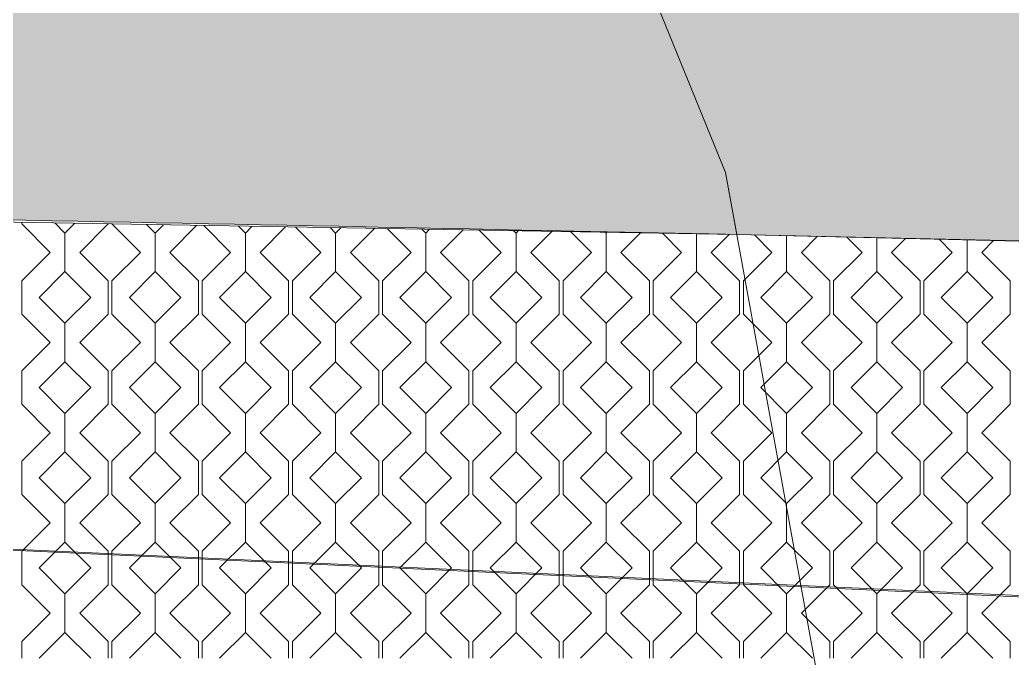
# Model space of a CAD drawing. Header units: millimetres. Extents: x -20794 to 71174, y -103753 to 30644.
# Drawn here: x 5500 to 9167, y 17667 to 20026 of the extents above; entities that cross this region are included whole.
import ezdxf

# ---------------------------------------------------------------- set-up
doc = ezdxf.new("R2010")
doc.units = ezdxf.units.MM
doc.header["$MEASUREMENT"] = 0
for name, color, linetype, lineweight in [('2D - Общий_Ном._пера__1', 7, 'Continuous', 13), ('Местность - Рельеф_Ном._пера__1', 7, 'Continuous', 13), ('Местность - Рельеф_Ном._пера__101', 252, 'Continuous', 5)]:
    doc.layers.add(name, color=color, linetype=linetype, lineweight=lineweight)
doc.layers.add('Местность - Рельеф', color=7, linetype='Continuous')
doc.layers.add('Местность - Рельеф_Ном._пера__102', color=7, linetype='Continuous', lineweight=5, true_color=0xcccccc)

# ---------------------------------------------------------------- blocks, each defined once
blk = doc.blocks.new('*X1')
at = {"layer": 'Местность - Рельеф_Ном._пера__102', "color": 254, "linetype": 'Continuous', "lineweight": 5, "true_color": 0xcccccc}
for p, q in [((5507.092, 19277.529683), (5507.092, 19271.57)), ((5612.014, 19166.648), (5507.092, 19271.57)), ((5666.661, 19237.885), (5629.098148, 19275.447852)), ((5702.963688, 19274.187459), (5666.661, 19237.885)), ((5826.23, 19271.57), (5721.3079, 19166.648)), ((5826.23, 19272.084125), (5826.23, 19271.57)), ((5840.425, 19271.841911), (5840.425, 19271.57)), ((5945.347, 19166.648), (5840.425, 19271.57)), ((5999.994, 19237.885), (5968.217658, 19269.661342)), ((6030.704305, 19268.595112), (5999.994, 19237.885)), ((6154.476147, 19266.483152), (6054.6409, 19166.648)), ((6278.68, 19166.648), (6179.267878, 19266.060122)), ((6333.327, 19237.885), (6307.337167, 19263.874833)), ((6358.444922, 19263.002764), (6333.327, 19237.885)), ((6482.216793, 19260.890803), (6387.9739, 19166.648)), ((6612.013, 19166.648), (6518.387387, 19260.273613)), ((6666.66, 19237.885), (6646.456677, 19258.088323)), ((6686.185539, 19257.410417), (6666.66, 19237.885)), ((6809.95744, 19255.298455), (6721.3069, 19166.648)), ((6945.346, 19166.648), (6857.506897, 19254.487103)), ((6999.993, 19237.885), (6985.576186, 19252.301814)), ((7013.926157, 19251.818069), (6999.993, 19237.885)), ((5666.661, 19095.4106), (5666.661, 19237.885)), ((5666.661165, 19237.885), (5666.661165, 19095.4106)), ((5999.994, 19095.4106), (5999.994, 19237.885)), ((5999.994165, 19237.885), (5999.994165, 19095.4106)), ((6333.327, 19095.4106), (6333.327, 19237.885)), ((6333.327165, 19237.885), (6333.327165, 19095.4106)), ((6666.66, 19095.4106), (6666.66, 19237.885)), ((6666.660165, 19237.885), (6666.660165, 19095.4106)), ((6999.993, 19095.4106), (6999.993, 19237.885)), ((6999.993165, 19237.885), (6999.993165, 19095.4106)), ((7137.698086, 19249.706107), (7054.6399, 19166.648)), ((7278.679, 19166.648), (7196.626406, 19248.700594)), ((7333.326, 19237.885), (7324.695695, 19246.515305)), ((7341.666774, 19246.225721), (7333.326, 19237.885)), ((7333.326, 19095.4106), (7333.326, 19237.885)), ((7333.326165, 19237.885), (7333.326165, 19095.4106)), ((7465.438733, 19244.113759), (7387.9729, 19166.648)), ((7612.012, 19166.648), (7535.745916, 19242.914084)), ((7666.659, 19237.885), (7663.815205, 19240.728795)), ((7669.407391, 19240.633374), (7666.659, 19237.885)), ((7666.659, 19095.4106), (7666.659, 19237.885)), ((7666.659165, 19237.885), (7666.659165, 19095.4106)), ((7793.17938, 19238.521411), (7721.3059, 19166.648)), ((7945.345, 19166.648), (7874.865425, 19237.127575)), ((7999.992, 19095.4106), (7999.992, 19234.992498)), ((7999.992165, 19234.992496), (7999.992165, 19095.4106)), ((8120.920026, 19232.929063), (8054.6389, 19166.648)), ((8278.678, 19166.648), (8214.418892, 19230.907108)), ((8333.325, 19095.4106), (8333.325, 19228.094017)), ((8333.325165, 19228.094014), (8333.325165, 19095.4106)), ((8446.734912, 19225.410956), (8387.9719, 19166.648)), ((8612.011, 19166.648), (8555.829, 19222.83)), ((8666.658, 19095.4106), (8666.658, 19220.207998)), ((8666.658165, 19220.207994), (8666.658165, 19095.4106)), ((8772.364142, 19217.707194), (8721.3049, 19166.648)), ((8945.344, 19166.648), (8897.239109, 19214.752891)), ((8999.991, 19095.4106), (8999.991, 19212.321979)), ((8999.991165, 19212.321975), (8999.991165, 19095.4106)), ((9097.993372, 19210.003431), (9054.6379, 19166.648)), ((5507.092, 19061.7255), (5612.014, 19166.648)), ((5721.3079, 19166.648), (5826.23, 19061.7255)), ((5840.425, 19061.7255), (5945.347, 19166.648)), ((6054.6409, 19166.648), (6159.563, 19061.7255)), ((6173.758, 19061.7255), (6278.68, 19166.648)), ((6387.9739, 19166.648), (6492.896, 19061.7255)), ((6507.091, 19061.7255), (6612.013, 19166.648)), ((6721.3069, 19166.648), (6826.229, 19061.7255)), ((6840.424, 19061.7255), (6945.346, 19166.648)), ((7054.6399, 19166.648), (7159.562, 19061.7255)), ((7173.757, 19061.7255), (7278.679, 19166.648)), ((7387.9729, 19166.648), (7492.895, 19061.7255)), ((7507.09, 19061.7255), (7612.012, 19166.648)), ((7721.3059, 19166.648), (7826.228, 19061.7255)), ((7840.423, 19061.7255), (7945.345, 19166.648)), ((8054.6389, 19166.648), (8159.561, 19061.7255)), ((8173.756, 19061.7255), (8278.678, 19166.648)), ((8387.9719, 19166.648), (8492.894, 19061.7255)), ((8507.089, 19061.7255), (8612.011, 19166.648)), ((8721.3049, 19166.648), (8826.227, 19061.7255)), ((8840.422, 19061.7255), (8945.344, 19166.648)), ((9054.6379, 19166.648), (9159.56, 19061.7255)), ((5571.232, 18999.981165), (5666.661, 19095.4108)), ((5666.661165, 19095.4106), (5762.0908, 18999.981)), ((5904.565, 18999.981165), (5999.994, 19095.4108)), ((5999.994165, 19095.4106), (6095.4238, 18999.981)), ((6237.898, 18999.981165), (6333.327, 19095.4108)), ((6333.327165, 19095.4106), (6428.7568, 18999.981)), ((6571.231, 18999.981165), (6666.66, 19095.4108)), ((6666.660165, 19095.4106), (6762.0898, 18999.981)), ((6904.564, 18999.981165), (6999.993, 19095.4108)), ((6999.993165, 19095.4106), (7095.4228, 18999.981)), ((7237.897, 18999.981165), (7333.326, 19095.4108)), ((7333.326165, 19095.4106), (7428.7558, 18999.981)), ((7571.23, 18999.981165), (7666.659, 19095.4108)), ((7666.659165, 19095.4106), (7762.0888, 18999.981)), ((7904.563, 18999.981165), (7999.992, 19095.4108)), ((7999.992165, 19095.4106), (8095.4218, 18999.981)), ((8237.896, 18999.981165), (8333.325, 19095.4108)), ((8333.325165, 19095.4106), (8428.7548, 18999.981)), ((8571.229, 18999.981165), (8666.658, 19095.4108)), ((8666.658165, 19095.4106), (8762.0878, 18999.981)), ((8904.562, 18999.981165), (8999.991, 19095.4108)), ((8999.991165, 19095.4106), (9095.4208, 18999.981)), ((5507.092, 19061.7255), (5507.092, 18999.981)), ((5826.23, 19061.7255), (5826.23, 18999.981)), ((5840.425, 19061.7255), (5840.425, 18999.981)), ((6159.563, 19061.7255), (6159.563, 18999.981)), ((6173.758, 19061.7255), (6173.758, 18999.981)), ((6492.896, 19061.7255), (6492.896, 18999.981)), ((6507.091, 19061.7255), (6507.091, 18999.981)), ((6826.229, 19061.7255), (6826.229, 18999.981)), ((6840.424, 19061.7255), (6840.424, 18999.981)), ((7159.562, 19061.7255), (7159.562, 18999.981)), ((7173.757, 19061.7255), (7173.757, 18999.981)), ((7492.895, 19061.7255), (7492.895, 18999.981)), ((7507.09, 19061.7255), (7507.09, 18999.981)), ((7826.228, 19061.7255), (7826.228, 18999.981)), ((7840.423, 19061.7255), (7840.423, 18999.981)), ((8159.561, 19061.7255), (8159.561, 18999.981)), ((8173.756, 19061.7255), (8173.756, 18999.981)), ((8492.894, 19061.7255), (8492.894, 18999.981)), ((8507.089, 19061.7255), (8507.089, 18999.981)), ((8826.227, 19061.7255), (8826.227, 18999.981)), ((8840.422, 19061.7255), (8840.422, 18999.981)), ((9159.56, 19061.7255), (9159.56, 18999.981)), ((5507.092, 18999.981), (5507.092, 18938.237)), ((5666.661, 18904.552), (5571.232, 18999.981)), ((5762.0906, 18999.981), (5666.661, 18904.552)), ((5826.23, 18999.981), (5826.23, 18938.237)), ((5840.425, 18999.981), (5840.425, 18938.237)), ((5999.994, 18904.552), (5904.565, 18999.981)), ((6095.4236, 18999.981), (5999.994, 18904.552)), ((6159.563, 18999.981), (6159.563, 18938.237)), ((6173.758, 18999.981), (6173.758, 18938.237)), ((6333.327, 18904.552), (6237.898, 18999.981)), ((6428.7566, 18999.981), (6333.327, 18904.552)), ((6492.896, 18999.981), (6492.896, 18938.237)), ((6507.091, 18999.981), (6507.091, 18938.237)), ((6666.66, 18904.552), (6571.231, 18999.981)), ((6762.0896, 18999.981), (6666.66, 18904.552)), ((6826.229, 18999.981), (6826.229, 18938.237)), ((6840.424, 18999.981), (6840.424, 18938.237)), ((6999.993, 18904.552), (6904.564, 18999.981)), ((7095.4226, 18999.981), (6999.993, 18904.552)), ((7159.562, 18999.981), (7159.562, 18938.237)), ((7173.757, 18999.981), (7173.757, 18938.237)), ((7333.326, 18904.552), (7237.897, 18999.981)), ((7428.7556, 18999.981), (7333.326, 18904.552)), ((7492.895, 18999.981), (7492.895, 18938.237)), ((7507.09, 18999.981), (7507.09, 18938.237)), ((7666.659, 18904.552), (7571.23, 18999.981)), ((7762.0886, 18999.981), (7666.659, 18904.552)), ((7826.228, 18999.981), (7826.228, 18938.237)), ((7840.423, 18999.981), (7840.423, 18938.237)), ((7999.992, 18904.552), (7904.563, 18999.981)), ((8095.4216, 18999.981), (7999.992, 18904.552)), ((8159.561, 18999.981), (8159.561, 18938.237)), ((8173.756, 18999.981), (8173.756, 18938.237)), ((8333.325, 18904.552), (8237.896, 18999.981)), ((8428.7546, 18999.981), (8333.325, 18904.552)), ((8492.894, 18999.981), (8492.894, 18938.237)), ((8507.089, 18999.981), (8507.089, 18938.237)), ((8666.658, 18904.552), (8571.229, 18999.981)), ((8762.0876, 18999.981), (8666.658, 18904.552)), ((8826.227, 18999.981), (8826.227, 18938.237)), ((8840.422, 18999.981), (8840.422, 18938.237)), ((8999.991, 18904.552), (8904.562, 18999.981)), ((9095.4206, 18999.981), (8999.991, 18904.552)), ((9159.56, 18999.981), (9159.56, 18938.237)), ((5612.014, 18833.315), (5507.092, 18938.237)), ((5826.23, 18938.237), (5721.3079, 18833.315)), ((5945.347, 18833.315), (5840.425, 18938.237)), ((6159.563, 18938.237), (6054.6409, 18833.315)), ((6278.68, 18833.315), (6173.758, 18938.237)), ((6492.896, 18938.237), (6387.9739, 18833.315)), ((6612.013, 18833.315), (6507.091, 18938.237)), ((6826.229, 18938.237), (6721.3069, 18833.315)), ((6945.346, 18833.315), (6840.424, 18938.237)), ((7159.562, 18938.237), (7054.6399, 18833.315)), ((7278.679, 18833.315), (7173.757, 18938.237)), ((7492.895, 18938.237), (7387.9729, 18833.315)), ((7612.012, 18833.315), (7507.09, 18938.237)), ((7826.228, 18938.237), (7721.3059, 18833.315)), ((7945.345, 18833.315), (7840.423, 18938.237)), ((8159.561, 18938.237), (8054.6389, 18833.315)), ((8278.678, 18833.315), (8173.756, 18938.237)), ((8492.894, 18938.237), (8387.9719, 18833.315)), ((8612.011, 18833.315), (8507.089, 18938.237)), ((8826.227, 18938.237), (8721.3049, 18833.315)), ((8945.344, 18833.315), (8840.422, 18938.237)), ((9159.56, 18938.237), (9054.6379, 18833.315)), ((5666.661, 18762.0776), (5666.661, 18904.552)), ((5666.661165, 18904.552), (5666.661165, 18762.0776)), ((5999.994, 18762.0776), (5999.994, 18904.552)), ((5999.994165, 18904.552), (5999.994165, 18762.0776)), ((6333.327, 18762.0776), (6333.327, 18904.552)), ((6333.327165, 18904.552), (6333.327165, 18762.0776)), ((6666.66, 18762.0776), (6666.66, 18904.552)), ((6666.660165, 18904.552), (6666.660165, 18762.0776)), ((6999.993, 18762.0776), (6999.993, 18904.552)), ((6999.993165, 18904.552), (6999.993165, 18762.0776)), ((7333.326, 18762.0776), (7333.326, 18904.552)), ((7333.326165, 18904.552), (7333.326165, 18762.0776)), ((7666.659, 18762.0776), (7666.659, 18904.552)), ((7666.659165, 18904.552), (7666.659165, 18762.0776)), ((7999.992, 18762.0776), (7999.992, 18904.552)), ((7999.992165, 18904.552), (7999.992165, 18762.0776)), ((8333.325, 18762.0776), (8333.325, 18904.552)), ((8333.325165, 18904.552), (8333.325165, 18762.0776)), ((8666.658, 18762.0776), (8666.658, 18904.552)), ((8666.658165, 18904.552), (8666.658165, 18762.0776)), ((8999.991, 18762.0776), (8999.991, 18904.552)), ((8999.991165, 18904.552), (8999.991165, 18762.0776)), ((5507.092, 18728.3925), (5612.014, 18833.315)), ((5721.3079, 18833.315), (5826.23, 18728.3925)), ((5840.425, 18728.3925), (5945.347, 18833.315)), ((6054.6409, 18833.315), (6159.563, 18728.3925)), ((6173.758, 18728.3925), (6278.68, 18833.315)), ((6387.9739, 18833.315), (6492.896, 18728.3925)), ((6507.091, 18728.3925), (6612.013, 18833.315)), ((6721.3069, 18833.315), (6826.229, 18728.3925)), ((6840.424, 18728.3925), (6945.346, 18833.315)), ((7054.6399, 18833.315), (7159.562, 18728.3925)), ((7173.757, 18728.3925), (7278.679, 18833.315)), ((7387.9729, 18833.315), (7492.895, 18728.3925)), ((7507.09, 18728.3925), (7612.012, 18833.315)), ((7721.3059, 18833.315), (7826.228, 18728.3925)), ((7840.423, 18728.3925), (7945.345, 18833.315)), ((8054.6389, 18833.315), (8159.561, 18728.3925)), ((8173.756, 18728.3925), (8278.678, 18833.315)), ((8387.9719, 18833.315), (8492.894, 18728.3925)), ((8507.089, 18728.3925), (8612.011, 18833.315)), ((8721.3049, 18833.315), (8826.227, 18728.3925)), ((8840.422, 18728.3925), (8945.344, 18833.315)), ((9054.6379, 18833.315), (9159.56, 18728.3925)), ((5571.232, 18666.648165), (5666.661, 18762.0778)), ((5666.661165, 18762.0776), (5762.0908, 18666.648)), ((5904.565, 18666.648165), (5999.994, 18762.0778)), ((5999.994165, 18762.0776), (6095.4238, 18666.648)), ((6237.898, 18666.648165), (6333.327, 18762.0778)), ((6333.327165, 18762.0776), (6428.7568, 18666.648)), ((6571.231, 18666.648165), (6666.66, 18762.0778)), ((6666.660165, 18762.0776), (6762.0898, 18666.648)), ((6904.564, 18666.648165), (6999.993, 18762.0778)), ((6999.993165, 18762.0776), (7095.4228, 18666.648)), ((7237.897, 18666.648165), (7333.326, 18762.0778)), ((7333.326165, 18762.0776), (7428.7558, 18666.648)), ((7571.23, 18666.648165), (7666.659, 18762.0778)), ((7666.659165, 18762.0776), (7762.0888, 18666.648)), ((7904.563, 18666.648165), (7999.992, 18762.0778)), ((7999.992165, 18762.0776), (8095.4218, 18666.648)), ((8237.896, 18666.648165), (8333.325, 18762.0778)), ((8333.325165, 18762.0776), (8428.7548, 18666.648)), ((8571.229, 18666.648165), (8666.658, 18762.0778)), ((8666.658165, 18762.0776), (8762.0878, 18666.648)), ((8904.562, 18666.648165), (8999.991, 18762.0778)), ((8999.991165, 18762.0776), (9095.4208, 18666.648)), ((5507.092, 18728.3925), (5507.092, 18666.648)), ((5826.23, 18728.3925), (5826.23, 18666.648)), ((5840.425, 18728.3925), (5840.425, 18666.648)), ((6159.563, 18728.3925), (6159.563, 18666.648)), ((6173.758, 18728.3925), (6173.758, 18666.648)), ((6492.896, 18728.3925), (6492.896, 18666.648)), ((6507.091, 18728.3925), (6507.091, 18666.648)), ((6826.229, 18728.3925), (6826.229, 18666.648)), ((6840.424, 18728.3925), (6840.424, 18666.648)), ((7159.562, 18728.3925), (7159.562, 18666.648)), ((7173.757, 18728.3925), (7173.757, 18666.648)), ((7492.895, 18728.3925), (7492.895, 18666.648)), ((7507.09, 18728.3925), (7507.09, 18666.648)), ((7826.228, 18728.3925), (7826.228, 18666.648)), ((7840.423, 18728.3925), (7840.423, 18666.648)), ((8159.561, 18728.3925), (8159.561, 18666.648)), ((8173.756, 18728.3925), (8173.756, 18666.648)), ((8492.894, 18728.3925), (8492.894, 18666.648)), ((8507.089, 18728.3925), (8507.089, 18666.648)), ((8826.227, 18728.3925), (8826.227, 18666.648)), ((8840.422, 18728.3925), (8840.422, 18666.648)), ((9159.56, 18728.3925), (9159.56, 18666.648)), ((5507.092, 18666.648), (5507.092, 18604.904)), ((5666.661, 18571.219), (5571.232, 18666.648)), ((5762.0906, 18666.648), (5666.661, 18571.219)), ((5826.23, 18666.648), (5826.23, 18604.904)), ((5840.425, 18666.648), (5840.425, 18604.904)), ((5999.994, 18571.219), (5904.565, 18666.648)), ((6095.4236, 18666.648), (5999.994, 18571.219)), ((6159.563, 18666.648), (6159.563, 18604.904)), ((6173.758, 18666.648), (6173.758, 18604.904)), ((6333.327, 18571.219), (6237.898, 18666.648)), ((6428.7566, 18666.648), (6333.327, 18571.219)), ((6492.896, 18666.648), (6492.896, 18604.904)), ((6507.091, 18666.648), (6507.091, 18604.904)), ((6666.66, 18571.219), (6571.231, 18666.648)), ((6762.0896, 18666.648), (6666.66, 18571.219)), ((6826.229, 18666.648), (6826.229, 18604.904)), ((6840.424, 18666.648), (6840.424, 18604.904)), ((6999.993, 18571.219), (6904.564, 18666.648)), ((7095.4226, 18666.648), (6999.993, 18571.219)), ((7159.562, 18666.648), (7159.562, 18604.904)), ((7173.757, 18666.648), (7173.757, 18604.904)), ((7333.326, 18571.219), (7237.897, 18666.648)), ((7428.7556, 18666.648), (7333.326, 18571.219)), ((7492.895, 18666.648), (7492.895, 18604.904)), ((7507.09, 18666.648), (7507.09, 18604.904)), ((7666.659, 18571.219), (7571.23, 18666.648)), ((7762.0886, 18666.648), (7666.659, 18571.219)), ((7826.228, 18666.648), (7826.228, 18604.904)), ((7840.423, 18666.648), (7840.423, 18604.904)), ((7999.992, 18571.219), (7904.563, 18666.648)), ((8095.4216, 18666.648), (7999.992, 18571.219)), ((8159.561, 18666.648), (8159.561, 18604.904)), ((8173.756, 18666.648), (8173.756, 18604.904)), ((8333.325, 18571.219), (8237.896, 18666.648)), ((8428.7546, 18666.648), (8333.325, 18571.219)), ((8492.894, 18666.648), (8492.894, 18604.904)), ((8507.089, 18666.648), (8507.089, 18604.904)), ((8666.658, 18571.219), (8571.229, 18666.648)), ((8762.0876, 18666.648), (8666.658, 18571.219)), ((8826.227, 18666.648), (8826.227, 18604.904)), ((8840.422, 18666.648), (8840.422, 18604.904)), ((8999.991, 18571.219), (8904.562, 18666.648)), ((9095.4206, 18666.648), (8999.991, 18571.219)), ((9159.56, 18666.648), (9159.56, 18604.904)), ((5612.014, 18499.982), (5507.092, 18604.904)), ((5826.23, 18604.904), (5721.3079, 18499.982)), ((5945.347, 18499.982), (5840.425, 18604.904)), ((6159.563, 18604.904), (6054.6409, 18499.982)), ((6278.68, 18499.982), (6173.758, 18604.904)), ((6492.896, 18604.904), (6387.9739, 18499.982)), ((6612.013, 18499.982), (6507.091, 18604.904)), ((6826.229, 18604.904), (6721.3069, 18499.982)), ((6945.346, 18499.982), (6840.424, 18604.904)), ((7159.562, 18604.904), (7054.6399, 18499.982)), ((7278.679, 18499.982), (7173.757, 18604.904)), ((7492.895, 18604.904), (7387.9729, 18499.982)), ((7612.012, 18499.982), (7507.09, 18604.904)), ((7826.228, 18604.904), (7721.3059, 18499.982)), ((7945.345, 18499.982), (7840.423, 18604.904)), ((8159.561, 18604.904), (8054.6389, 18499.982)), ((8278.678, 18499.982), (8173.756, 18604.904)), ((8492.894, 18604.904), (8387.9719, 18499.982)), ((8612.011, 18499.982), (8507.089, 18604.904)), ((8826.227, 18604.904), (8721.3049, 18499.982)), ((8945.344, 18499.982), (8840.422, 18604.904)), ((9159.56, 18604.904), (9054.6379, 18499.982)), ((5666.661, 18428.7446), (5666.661, 18571.219)), ((5666.661165, 18571.219), (5666.661165, 18428.7446)), ((5999.994, 18428.7446), (5999.994, 18571.219)), ((5999.994165, 18571.219), (5999.994165, 18428.7446)), ((6333.327, 18428.7446), (6333.327, 18571.219)), ((6333.327165, 18571.219), (6333.327165, 18428.7446)), ((6666.66, 18428.7446), (6666.66, 18571.219)), ((6666.660165, 18571.219), (6666.660165, 18428.7446)), ((6999.993, 18428.7446), (6999.993, 18571.219)), ((6999.993165, 18571.219), (6999.993165, 18428.7446)), ((7333.326, 18428.7446), (7333.326, 18571.219)), ((7333.326165, 18571.219), (7333.326165, 18428.7446)), ((7666.659, 18428.7446), (7666.659, 18571.219)), ((7666.659165, 18571.219), (7666.659165, 18428.7446)), ((7999.992, 18428.7446), (7999.992, 18571.219)), ((7999.992165, 18571.219), (7999.992165, 18428.7446)), ((8333.325, 18428.7446), (8333.325, 18571.219)), ((8333.325165, 18571.219), (8333.325165, 18428.7446)), ((8666.658, 18428.7446), (8666.658, 18571.219)), ((8666.658165, 18571.219), (8666.658165, 18428.7446)), ((8999.991, 18428.7446), (8999.991, 18571.219)), ((8999.991165, 18571.219), (8999.991165, 18428.7446)), ((5507.092, 18395.0595), (5612.014, 18499.982)), ((5721.3079, 18499.982), (5826.23, 18395.0595)), ((5840.425, 18395.0595), (5945.347, 18499.982)), ((6054.6409, 18499.982), (6159.563, 18395.0595)), ((6173.758, 18395.0595), (6278.68, 18499.982)), ((6387.9739, 18499.982), (6492.896, 18395.0595)), ((6507.091, 18395.0595), (6612.013, 18499.982)), ((6721.3069, 18499.982), (6826.229, 18395.0595)), ((6840.424, 18395.0595), (6945.346, 18499.982)), ((7054.6399, 18499.982), (7159.562, 18395.0595)), ((7173.757, 18395.0595), (7278.679, 18499.982)), ((7387.9729, 18499.982), (7492.895, 18395.0595)), ((7507.09, 18395.0595), (7612.012, 18499.982)), ((7721.3059, 18499.982), (7826.228, 18395.0595)), ((7840.423, 18395.0595), (7945.345, 18499.982)), ((8054.6389, 18499.982), (8159.561, 18395.0595)), ((8173.756, 18395.0595), (8278.678, 18499.982)), ((8387.9719, 18499.982), (8492.894, 18395.0595)), ((8507.089, 18395.0595), (8612.011, 18499.982)), ((8721.3049, 18499.982), (8826.227, 18395.0595)), ((8840.422, 18395.0595), (8945.344, 18499.982)), ((9054.6379, 18499.982), (9159.56, 18395.0595)), ((5571.232, 18333.315165), (5666.661, 18428.7448)), ((5666.661165, 18428.7446), (5762.0908, 18333.315)), ((5904.565, 18333.315165), (5999.994, 18428.7448)), ((5999.994165, 18428.7446), (6095.4238, 18333.315)), ((6237.898, 18333.315165), (6333.327, 18428.7448)), ((6333.327165, 18428.7446), (6428.7568, 18333.315)), ((6571.231, 18333.315165), (6666.66, 18428.7448)), ((6666.660165, 18428.7446), (6762.0898, 18333.315)), ((6904.564, 18333.315165), (6999.993, 18428.7448)), ((6999.993165, 18428.7446), (7095.4228, 18333.315)), ((7237.897, 18333.315165), (7333.326, 18428.7448)), ((7333.326165, 18428.7446), (7428.7558, 18333.315)), ((7571.23, 18333.315165), (7666.659, 18428.7448)), ((7666.659165, 18428.7446), (7762.0888, 18333.315)), ((7904.563, 18333.315165), (7999.992, 18428.7448)), ((7999.992165, 18428.7446), (8095.4218, 18333.315)), ((8237.896, 18333.315165), (8333.325, 18428.7448)), ((8333.325165, 18428.7446), (8428.7548, 18333.315)), ((8571.229, 18333.315165), (8666.658, 18428.7448)), ((8666.658165, 18428.7446), (8762.0878, 18333.315)), ((8904.562, 18333.315165), (8999.991, 18428.7448)), ((8999.991165, 18428.7446), (9095.4208, 18333.315)), ((5507.092, 18395.0595), (5507.092, 18333.315)), ((5826.23, 18395.0595), (5826.23, 18333.315)), ((5840.425, 18395.0595), (5840.425, 18333.315)), ((6159.563, 18395.0595), (6159.563, 18333.315)), ((6173.758, 18395.0595), (6173.758, 18333.315)), ((6492.896, 18395.0595), (6492.896, 18333.315)), ((6507.091, 18395.0595), (6507.091, 18333.315)), ((6826.229, 18395.0595), (6826.229, 18333.315)), ((6840.424, 18395.0595), (6840.424, 18333.315)), ((7159.562, 18395.0595), (7159.562, 18333.315)), ((7173.757, 18395.0595), (7173.757, 18333.315)), ((7492.895, 18395.0595), (7492.895, 18333.315)), ((7507.09, 18395.0595), (7507.09, 18333.315)), ((7826.228, 18395.0595), (7826.228, 18333.315)), ((7840.423, 18395.0595), (7840.423, 18333.315)), ((8159.561, 18395.0595), (8159.561, 18333.315)), ((8173.756, 18395.0595), (8173.756, 18333.315)), ((8492.894, 18395.0595), (8492.894, 18333.315)), ((8507.089, 18395.0595), (8507.089, 18333.315)), ((8826.227, 18395.0595), (8826.227, 18333.315)), ((8840.422, 18395.0595), (8840.422, 18333.315)), ((9159.56, 18395.0595), (9159.56, 18333.315)), ((5507.092, 18333.315), (5507.092, 18271.571)), ((5666.661, 18237.886), (5571.232, 18333.315)), ((5762.0906, 18333.315), (5666.661, 18237.886)), ((5826.23, 18333.315), (5826.23, 18271.571)), ((5840.425, 18333.315), (5840.425, 18271.571)), ((5999.994, 18237.886), (5904.565, 18333.315)), ((6095.4236, 18333.315), (5999.994, 18237.886)), ((6159.563, 18333.315), (6159.563, 18271.571)), ((6173.758, 18333.315), (6173.758, 18271.571)), ((6333.327, 18237.886), (6237.898, 18333.315)), ((6428.7566, 18333.315), (6333.327, 18237.886)), ((6492.896, 18333.315), (6492.896, 18271.571)), ((6507.091, 18333.315), (6507.091, 18271.571)), ((6666.66, 18237.886), (6571.231, 18333.315)), ((6762.0896, 18333.315), (6666.66, 18237.886)), ((6826.229, 18333.315), (6826.229, 18271.571)), ((6840.424, 18333.315), (6840.424, 18271.571)), ((6999.993, 18237.886), (6904.564, 18333.315)), ((7095.4226, 18333.315), (6999.993, 18237.886)), ((7159.562, 18333.315), (7159.562, 18271.571)), ((7173.757, 18333.315), (7173.757, 18271.571)), ((7333.326, 18237.886), (7237.897, 18333.315)), ((7428.7556, 18333.315), (7333.326, 18237.886)), ((7492.895, 18333.315), (7492.895, 18271.571)), ((7507.09, 18333.315), (7507.09, 18271.571)), ((7666.659, 18237.886), (7571.23, 18333.315)), ((7762.0886, 18333.315), (7666.659, 18237.886)), ((7826.228, 18333.315), (7826.228, 18271.571)), ((7840.423, 18333.315), (7840.423, 18271.571)), ((7999.992, 18237.886), (7904.563, 18333.315)), ((8095.4216, 18333.315), (7999.992, 18237.886)), ((8159.561, 18333.315), (8159.561, 18271.571)), ((8173.756, 18333.315), (8173.756, 18271.571)), ((8333.325, 18237.886), (8237.896, 18333.315)), ((8428.7546, 18333.315), (8333.325, 18237.886)), ((8492.894, 18333.315), (8492.894, 18271.571)), ((8507.089, 18333.315), (8507.089, 18271.571)), ((8666.658, 18237.886), (8571.229, 18333.315)), ((8762.0876, 18333.315), (8666.658, 18237.886)), ((8826.227, 18333.315), (8826.227, 18271.571)), ((8840.422, 18333.315), (8840.422, 18271.571)), ((8999.991, 18237.886), (8904.562, 18333.315)), ((9095.4206, 18333.315), (8999.991, 18237.886)), ((9159.56, 18333.315), (9159.56, 18271.571)), ((5612.014, 18166.649), (5507.092, 18271.571)), ((5826.23, 18271.571), (5721.3079, 18166.649)), ((5945.347, 18166.649), (5840.425, 18271.571)), ((6159.563, 18271.571), (6054.6409, 18166.649)), ((6278.68, 18166.649), (6173.758, 18271.571)), ((6492.896, 18271.571), (6387.9739, 18166.649)), ((6612.013, 18166.649), (6507.091, 18271.571)), ((6826.229, 18271.571), (6721.3069, 18166.649)), ((6945.346, 18166.649), (6840.424, 18271.571)), ((7159.562, 18271.571), (7054.6399, 18166.649)), ((7278.679, 18166.649), (7173.757, 18271.571)), ((7492.895, 18271.571), (7387.9729, 18166.649)), ((7612.012, 18166.649), (7507.09, 18271.571)), ((7826.228, 18271.571), (7721.3059, 18166.649)), ((7945.345, 18166.649), (7840.423, 18271.571)), ((8159.561, 18271.571), (8054.6389, 18166.649)), ((8278.678, 18166.649), (8173.756, 18271.571)), ((8492.894, 18271.571), (8387.9719, 18166.649)), ((8612.011, 18166.649), (8507.089, 18271.571)), ((8826.227, 18271.571), (8721.3049, 18166.649)), ((8945.344, 18166.649), (8840.422, 18271.571)), ((9159.56, 18271.571), (9054.6379, 18166.649)), ((5666.661, 18095.4116), (5666.661, 18237.886)), ((5666.661165, 18237.886), (5666.661165, 18095.4116)), ((5999.994, 18095.4116), (5999.994, 18237.886)), ((5999.994165, 18237.886), (5999.994165, 18095.4116)), ((6333.327, 18095.4116), (6333.327, 18237.886)), ((6333.327165, 18237.886), (6333.327165, 18095.4116)), ((6666.66, 18095.4116), (6666.66, 18237.886)), ((6666.660165, 18237.886), (6666.660165, 18095.4116)), ((6999.993, 18095.4116), (6999.993, 18237.886)), ((6999.993165, 18237.886), (6999.993165, 18095.4116)), ((7333.326, 18095.4116), (7333.326, 18237.886)), ((7333.326165, 18237.886), (7333.326165, 18095.4116)), ((7666.659, 18095.4116), (7666.659, 18237.886)), ((7666.659165, 18237.886), (7666.659165, 18095.4116)), ((7999.992, 18095.4116), (7999.992, 18237.886)), ((7999.992165, 18237.886), (7999.992165, 18095.4116)), ((8333.325, 18095.4116), (8333.325, 18237.886)), ((8333.325165, 18237.886), (8333.325165, 18095.4116)), ((8666.658, 18095.4116), (8666.658, 18237.886)), ((8666.658165, 18237.886), (8666.658165, 18095.4116)), ((8999.991, 18095.4116), (8999.991, 18237.886)), ((8999.991165, 18237.886), (8999.991165, 18095.4116)), ((5507.092, 18061.7265), (5612.014, 18166.649)), ((5721.3079, 18166.649), (5826.23, 18061.7265)), ((5840.425, 18061.7265), (5945.347, 18166.649)), ((6054.6409, 18166.649), (6159.563, 18061.7265)), ((6173.758, 18061.7265), (6278.68, 18166.649)), ((6387.9739, 18166.649), (6492.896, 18061.7265)), ((6507.091, 18061.7265), (6612.013, 18166.649)), ((6721.3069, 18166.649), (6826.229, 18061.7265)), ((6840.424, 18061.7265), (6945.346, 18166.649)), ((7054.6399, 18166.649), (7159.562, 18061.7265)), ((7173.757, 18061.7265), (7278.679, 18166.649)), ((7387.9729, 18166.649), (7492.895, 18061.7265)), ((7507.09, 18061.7265), (7612.012, 18166.649)), ((7721.3059, 18166.649), (7826.228, 18061.7265)), ((7840.423, 18061.7265), (7945.345, 18166.649)), ((8054.6389, 18166.649), (8159.561, 18061.7265)), ((8173.756, 18061.7265), (8278.678, 18166.649)), ((8387.9719, 18166.649), (8492.894, 18061.7265)), ((8507.089, 18061.7265), (8612.011, 18166.649)), ((8721.3049, 18166.649), (8826.227, 18061.7265)), ((8840.422, 18061.7265), (8945.344, 18166.649)), ((9054.6379, 18166.649), (9159.56, 18061.7265)), ((5571.232, 17999.982165), (5666.661, 18095.4118)), ((5666.661165, 18095.4116), (5762.0908, 17999.982)), ((5904.565, 17999.982165), (5999.994, 18095.4118)), ((5999.994165, 18095.4116), (6095.4238, 17999.982)), ((6237.898, 17999.982165), (6333.327, 18095.4118)), ((6333.327165, 18095.4116), (6428.7568, 17999.982)), ((6571.231, 17999.982165), (6666.66, 18095.4118)), ((6666.660165, 18095.4116), (6762.0898, 17999.982)), ((6904.564, 17999.982165), (6999.993, 18095.4118)), ((6999.993165, 18095.4116), (7095.4228, 17999.982)), ((7237.897, 17999.982165), (7333.326, 18095.4118)), ((7333.326165, 18095.4116), (7428.7558, 17999.982)), ((7571.23, 17999.982165), (7666.659, 18095.4118)), ((7666.659165, 18095.4116), (7762.0888, 17999.982)), ((7904.563, 17999.982165), (7999.992, 18095.4118)), ((7999.992165, 18095.4116), (8095.4218, 17999.982)), ((8237.896, 17999.982165), (8333.325, 18095.4118)), ((8333.325165, 18095.4116), (8428.7548, 17999.982)), ((8571.229, 17999.982165), (8666.658, 18095.4118)), ((8666.658165, 18095.4116), (8762.0878, 17999.982)), ((8904.562, 17999.982165), (8999.991, 18095.4118)), ((8999.991165, 18095.4116), (9095.4208, 17999.982)), ((5507.092, 18061.7265), (5507.092, 17999.982)), ((5826.23, 18061.7265), (5826.23, 17999.982)), ((5840.425, 18061.7265), (5840.425, 17999.982)), ((6159.563, 18061.7265), (6159.563, 17999.982)), ((6173.758, 18061.7265), (6173.758, 17999.982)), ((6492.896, 18061.7265), (6492.896, 17999.982)), ((6507.091, 18061.7265), (6507.091, 17999.982)), ((6826.229, 18061.7265), (6826.229, 17999.982)), ((6840.424, 18061.7265), (6840.424, 17999.982)), ((7159.562, 18061.7265), (7159.562, 17999.982)), ((7173.757, 18061.7265), (7173.757, 17999.982)), ((7492.895, 18061.7265), (7492.895, 17999.982)), ((7507.09, 18061.7265), (7507.09, 17999.982)), ((7826.228, 18061.7265), (7826.228, 17999.982)), ((7840.423, 18061.7265), (7840.423, 17999.982)), ((8159.561, 18061.7265), (8159.561, 17999.982)), ((8173.756, 18061.7265), (8173.756, 17999.982)), ((8492.894, 18061.7265), (8492.894, 17999.982)), ((8507.089, 18061.7265), (8507.089, 17999.982)), ((8826.227, 18061.7265), (8826.227, 17999.982)), ((8840.422, 18061.7265), (8840.422, 17999.982)), ((9159.56, 18061.7265), (9159.56, 17999.982)), ((5507.092, 17999.982), (5507.092, 17938.238)), ((5666.661, 17904.553), (5571.232, 17999.982)), ((5762.0906, 17999.982), (5666.661, 17904.553)), ((5826.23, 17999.982), (5826.23, 17938.238)), ((5840.425, 17999.982), (5840.425, 17938.238)), ((5999.994, 17904.553), (5904.565, 17999.982)), ((6095.4236, 17999.982), (5999.994, 17904.553)), ((6159.563, 17999.982), (6159.563, 17938.238)), ((6173.758, 17999.982), (6173.758, 17938.238)), ((6333.327, 17904.553), (6237.898, 17999.982)), ((6428.7566, 17999.982), (6333.327, 17904.553)), ((6492.896, 17999.982), (6492.896, 17938.238)), ((6507.091, 17999.982), (6507.091, 17938.238)), ((6666.66, 17904.553), (6571.231, 17999.982)), ((6762.0896, 17999.982), (6666.66, 17904.553)), ((6826.229, 17999.982), (6826.229, 17938.238)), ((6840.424, 17999.982), (6840.424, 17938.238)), ((6999.993, 17904.553), (6904.564, 17999.982)), ((7095.4226, 17999.982), (6999.993, 17904.553)), ((7159.562, 17999.982), (7159.562, 17938.238)), ((7173.757, 17999.982), (7173.757, 17938.238)), ((7333.326, 17904.553), (7237.897, 17999.982)), ((7428.7556, 17999.982), (7333.326, 17904.553)), ((7492.895, 17999.982), (7492.895, 17938.238)), ((7507.09, 17999.982), (7507.09, 17938.238)), ((7666.659, 17904.553), (7571.23, 17999.982)), ((7762.0886, 17999.982), (7666.659, 17904.553)), ((7826.228, 17999.982), (7826.228, 17938.238)), ((7840.423, 17999.982), (7840.423, 17938.238)), ((7999.992, 17904.553), (7904.563, 17999.982)), ((8095.4216, 17999.982), (7999.992, 17904.553)), ((8159.561, 17999.982), (8159.561, 17938.238)), ((8173.756, 17999.982), (8173.756, 17938.238)), ((8333.325, 17904.553), (8237.896, 17999.982)), ((8428.7546, 17999.982), (8333.325, 17904.553)), ((8492.894, 17999.982), (8492.894, 17938.238)), ((8507.089, 17999.982), (8507.089, 17938.238)), ((8666.658, 17904.553), (8571.229, 17999.982)), ((8762.0876, 17999.982), (8666.658, 17904.553)), ((8826.227, 17999.982), (8826.227, 17938.238)), ((8840.422, 17999.982), (8840.422, 17938.238)), ((8999.991, 17904.553), (8904.562, 17999.982)), ((9095.4206, 17999.982), (8999.991, 17904.553)), ((9159.56, 17999.982), (9159.56, 17938.238)), ((5612.014, 17833.316), (5507.092, 17938.238)), ((5826.23, 17938.238), (5721.3079, 17833.316)), ((5945.347, 17833.316), (5840.425, 17938.238)), ((6159.563, 17938.238), (6054.6409, 17833.316)), ((6278.68, 17833.316), (6173.758, 17938.238)), ((6492.896, 17938.238), (6387.9739, 17833.316)), ((6612.013, 17833.316), (6507.091, 17938.238)), ((6826.229, 17938.238), (6721.3069, 17833.316)), ((6945.346, 17833.316), (6840.424, 17938.238)), ((7159.562, 17938.238), (7054.6399, 17833.316)), ((7278.679, 17833.316), (7173.757, 17938.238)), ((7492.895, 17938.238), (7387.9729, 17833.316)), ((7612.012, 17833.316), (7507.09, 17938.238)), ((7826.228, 17938.238), (7721.3059, 17833.316)), ((7945.345, 17833.316), (7840.423, 17938.238)), ((8159.561, 17938.238), (8054.6389, 17833.316)), ((8278.678, 17833.316), (8173.756, 17938.238)), ((8492.894, 17938.238), (8387.9719, 17833.316)), ((8612.011, 17833.316), (8507.089, 17938.238)), ((8826.227, 17938.238), (8721.3049, 17833.316)), ((8945.344, 17833.316), (8840.422, 17938.238)), ((9159.56, 17938.238), (9054.6379, 17833.316)), ((5666.661, 17762.0786), (5666.661, 17904.553)), ((5666.661165, 17904.553), (5666.661165, 17762.0786)), ((5999.994, 17762.0786), (5999.994, 17904.553)), ((5999.994165, 17904.553), (5999.994165, 17762.0786)), ((6333.327, 17762.0786), (6333.327, 17904.553)), ((6333.327165, 17904.553), (6333.327165, 17762.0786)), ((6666.66, 17762.0786), (6666.66, 17904.553)), ((6666.660165, 17904.553), (6666.660165, 17762.0786)), ((6999.993, 17762.0786), (6999.993, 17904.553)), ((6999.993165, 17904.553), (6999.993165, 17762.0786)), ((7333.326, 17762.0786), (7333.326, 17904.553)), ((7333.326165, 17904.553), (7333.326165, 17762.0786)), ((7666.659, 17762.0786), (7666.659, 17904.553)), ((7666.659165, 17904.553), (7666.659165, 17762.0786)), ((7999.992, 17762.0786), (7999.992, 17904.553)), ((7999.992165, 17904.553), (7999.992165, 17762.0786)), ((8333.325, 17762.0786), (8333.325, 17904.553)), ((8333.325165, 17904.553), (8333.325165, 17762.0786)), ((8666.658, 17762.0786), (8666.658, 17904.553)), ((8666.658165, 17904.553), (8666.658165, 17762.0786)), ((8999.991, 17762.0786), (8999.991, 17904.553)), ((8999.991165, 17904.553), (8999.991165, 17762.0786)), ((5507.092, 17728.3935), (5612.014, 17833.316)), ((5721.3079, 17833.316), (5826.23, 17728.3935)), ((5840.425, 17728.3935), (5945.347, 17833.316)), ((6054.6409, 17833.316), (6159.563, 17728.3935)), ((6173.758, 17728.3935), (6278.68, 17833.316)), ((6387.9739, 17833.316), (6492.896, 17728.3935)), ((6507.091, 17728.3935), (6612.013, 17833.316)), ((6721.3069, 17833.316), (6826.229, 17728.3935)), ((6840.424, 17728.3935), (6945.346, 17833.316)), ((7054.6399, 17833.316), (7159.562, 17728.3935)), ((7173.757, 17728.3935), (7278.679, 17833.316)), ((7387.9729, 17833.316), (7492.895, 17728.3935)), ((7507.09, 17728.3935), (7612.012, 17833.316)), ((7721.3059, 17833.316), (7826.228, 17728.3935)), ((7840.423, 17728.3935), (7945.345, 17833.316)), ((8054.6389, 17833.316), (8159.561, 17728.3935)), ((8173.756, 17728.3935), (8278.678, 17833.316)), ((8387.9719, 17833.316), (8492.894, 17728.3935)), ((8507.089, 17728.3935), (8612.011, 17833.316)), ((8721.3049, 17833.316), (8826.227, 17728.3935)), ((8840.422, 17728.3935), (8945.344, 17833.316)), ((9054.6379, 17833.316), (9159.56, 17728.3935)), ((5571.232, 17666.649165), (5666.661, 17762.0788)), ((5666.661165, 17762.0786), (5762.0908, 17666.649)), ((5904.565, 17666.649165), (5999.994, 17762.0788)), ((5999.994165, 17762.0786), (6095.4238, 17666.649)), ((6237.898, 17666.649165), (6333.327, 17762.0788)), ((6333.327165, 17762.0786), (6428.7568, 17666.649)), ((6571.231, 17666.649165), (6666.66, 17762.0788)), ((6666.660165, 17762.0786), (6762.0898, 17666.649)), ((6904.564, 17666.649165), (6999.993, 17762.0788)), ((6999.993165, 17762.0786), (7095.4228, 17666.649)), ((7237.897, 17666.649165), (7333.326, 17762.0788)), ((7333.326165, 17762.0786), (7428.7558, 17666.649)), ((7571.23, 17666.649165), (7666.659, 17762.0788)), ((7666.659165, 17762.0786), (7762.0888, 17666.649)), ((7904.563, 17666.649165), (7999.992, 17762.0788)), ((7999.992165, 17762.0786), (8095.4218, 17666.649)), ((8237.896, 17666.649165), (8333.325, 17762.0788)), ((8333.325165, 17762.0786), (8428.7548, 17666.649)), ((8571.229, 17666.649165), (8666.658, 17762.0788)), ((8666.658165, 17762.0786), (8762.0878, 17666.649)), ((8904.562, 17666.649165), (8999.991, 17762.0788)), ((8999.991165, 17762.0786), (9095.4208, 17666.649)), ((5507.092, 17728.3935), (5507.092, 17666.649)), ((5826.23, 17728.3935), (5826.23, 17666.649)), ((5840.425, 17728.3935), (5840.425, 17666.649)), ((6159.563, 17728.3935), (6159.563, 17666.649)), ((6173.758, 17728.3935), (6173.758, 17666.649)), ((6492.896, 17728.3935), (6492.896, 17666.649)), ((6507.091, 17728.3935), (6507.091, 17666.649)), ((6826.229, 17728.3935), (6826.229, 17666.649)), ((6840.424, 17728.3935), (6840.424, 17666.649)), ((7159.562, 17728.3935), (7159.562, 17666.649)), ((7173.757, 17728.3935), (7173.757, 17666.649)), ((7492.895, 17728.3935), (7492.895, 17666.649)), ((7507.09, 17728.3935), (7507.09, 17666.649)), ((7826.228, 17728.3935), (7826.228, 17666.649)), ((7840.423, 17728.3935), (7840.423, 17666.649)), ((8159.561, 17728.3935), (8159.561, 17666.649)), ((8173.756, 17728.3935), (8173.756, 17666.649)), ((8492.894, 17728.3935), (8492.894, 17666.649)), ((8507.089, 17728.3935), (8507.089, 17666.649)), ((8826.227, 17728.3935), (8826.227, 17666.649)), ((8840.422, 17728.3935), (8840.422, 17666.649)), ((9159.56, 17728.3935), (9159.56, 17666.649))]:
    blk.add_line(p, q, dxfattribs=at)

msp = doc.modelspace()

# ---------------------------------------------------------------- hatches: boundary and pattern name
at = {"layer": 'Местность - Рельеф_Ном._пера__101', "linetype": 'Continuous', "lineweight": 0, "true_color": 0xe4e4e4}
msp.add_hatch(color=254, dxfattribs=at).paths.add_polyline_path([(-14540.3, 24553), (-19951.1, 25023.8), (-19123.9, 19511.9), (-13812.6, 19489), (-13337.9, 19487.9), (-11201.1, 19480.6), (-9841.3, 19473.9), (-8975.3, 19468.8, -0.001019), (-4317, 19429.9), (-1518.8, 19397.4), (908.7, 19363.7), (927.6, 19363.4), (1372.1, 19356.7, -0.001351), (7547.5, 19245.1), (8108.8, 19233.3), (8149.7, 19232.4), (8201.6, 19231.3), (10633.1, 19176.9), (12066.2, 19142.3, 0.002305), (15791.2, 19046.7), (16108.1, 19040.1), (16492.5, 19032.5), (16868.9, 19025.4), (17007.1, 19022.9), (17355.4, 19016.8), (17535.5, 19013.7), (17670.6, 19011.5), (17829.6, 19008.9, 0.002963), (22620.1, 18960.5), (23344.1, 18958.2, -0.002663), (24435.3, 18964.2), (24687.9, 18963.9), (24781, 18963.7), (24956.4, 18963), (25007.9, 18962.7), (25182.1, 18961.6), (25269.4, 18960.9), (25473.8, 18959.1), (25645.5, 18957.3), (25775.1, 18955.7), (25836.1, 18954.9, -0.004662), (27745.6, 18911.3, -0.003874), (29331.7, 18848, -0.006518), (30543.2, 18760.2, -0.007574), (31947.6, 18618.6, -0.001726), (32266.9, 18580.4), (32306.4, 18575.5), (32457.2, 18557.3), (32623.2, 18537.8), (32711.7, 18527.7, 0.001077), (32898.2, 18507, 0.001171), (33101.1, 18485.4, 0.001246), (33317.1, 18463.4, 0.00131), (33544.3, 18441.5, 0.001358), (33779.8, 18420.1), (33898.5, 18409.7), (34055, 18396.6, 0.00219), (34435.3, 18367.1, 0.005838), (35450.4, 18304.8, -0.019026), (37569, 18178.9, 0.031811), (37766.8, 18159.6, 0.023383), (37912.9, 18161.6, 0.061207), (38030.2, 18186, 0.107082), (38130, 18245.9, 0.107403), (38189.8, 18337.9, 0.065103), (38215.3, 18446.7, 0.055906), (38208.1, 18669.8, -0.005362), (38173.3, 19054.7, -0.013282), (38122.5, 20010.5), (38122.4, 20014.2), (38122.3, 20016.2), (38122.2, 20019.8), (38121.2, 20050.8), (38120, 20084.8), (38118.9, 20116.8), (38112.1, 20305.5), (38104.9, 20492.6), (38102.9, 20540.8), (38102.4, 20553.9), (38102, 20563), (38101.7, 20570.2), (38101.7, 20571.4), (38094.6, 20738.9), (38092.1, 20794.7), (38082.4, 21007.5), (38072.3, 21212.5), (38071.4, 21231.1), (38071.2, 21234.2), (38061.3, 21425.1), (38051.4, 21605.7), (38044.1, 21733.3), (38041.4, 21779.4), (38039.9, 21804.7), (38039.7, 21808.3), (38033.5, 21913.3), (38033.3, 21916.4), (38026.6, 22025.6), (38026.4, 22028.9), (38016.6, 22192.1), (37953.7, 23257.1), (37939.4, 23500.9), (37932.5, 23620.1), (37925.1, 23747.5), (37918.6, 23860.6), (37907.3, 24056.5), (37899.3, 24195.9, -0.001403), (37632.2, 29087.9), (37623.7, 29251.8), (37615.9, 29402.7), (37608, 29556.6), (37604.2, 29630.6), (33970.3, 29693.6, -0.014248), (33736.3, 28895.6, -0.040068), (32840.3, 26739.1, -0.025708), (31908.1, 25158.7, -0.010271), (31720, 24879.1, -0.017765), (31368, 24414.4, -0.013631), (31076.1, 24075.5, -0.001199), (31049.5, 24046.5, -0.006116), (30911.9, 23900.3, -0.014268), (30691, 23700.6, -0.002906), (30644.6, 23661.4, -0.06445), (29513.8, 22942.4, -0.060359), (28320.7, 22551, -0.050381), (25956, 22301.9, -0.004911), (24525.6, 22294.1), (23426.4, 22288.2, 0.001125), (22129.5, 22275.8, -0.002577), (20235, 22265.5, -0.004583), (16865.4, 22295.4, -0.001213), (15973.9, 22313.7), (15914.7, 22315), (15554.6, 22323.7), (15162.1, 22334.1, -0.004795), (11638.4, 22464.2, -0.003918), (8761.4, 22620.6, -0.001159), (7170.1, 22727.9), (7144.3, 22729.7), (7011.6, 22739), (6943.5, 22743.8), (6727.4, 22759, -0.003064), (2523.1, 23083.5), (1558.7, 23165.3), (542.7, 23250.9), (-3094.9, 23560.6), (-3333.4, 23581.1), (-3542.9, 23599.1), (-6756.2, 23877.6), (-9042.3, 24075.8), (-12918.3, 24412.2), (-13192.2, 24436)])

# ---------------------------------------------------------------- linework, layer by layer
at = {"layer": '2D - Общий_Ном._пера__1', "color": 7, "linetype": 'Continuous', "lineweight": 13}
msp.add_lwpolyline([(-4905, 2290.5), (-7499.8, 9225.9), (-5564.1, 14372.4), (317.6, 18305.2), (13911.7, 17674.1), (40785.6, 15212.3), (43732.7, -6092.9), (27148.7, -8854), (10066.7, -8138.6), (1640.5, -3517.8)], close=True, dxfattribs=at)
at = {"layer": 'Местность - Рельеф_Ном._пера__1', "color": 7, "linetype": 'Continuous', "lineweight": 13}
for p, q in [((6812.9, 22646), (8107.9, 19461.6)), ((8107.9, 19461.6), (6812.9, 22646)), ((8107.9, 19461.6), (8386.2, 17935.6)), ((8149.7, 19232.4), (8107.9, 19461.6)), ((317.6, 18305.2), (8386.2, 17935.6)), ((8804.8, 15640.4), (8386.2, 17935.6)), ((13729, 17690.8), (8386.2, 17935.6))]:
    msp.add_line(p, q, dxfattribs=at)
at = {"layer": 'Местность - Рельеф_Ном._пера__1', "color": 7, "linetype": 'Continuous', "lineweight": 13, "flags": 128}
msp.add_lwpolyline([(-8975.3, 19468.8, -0.001019), (-4317, 19429.9), (-1518.8, 19397.4), (908.7, 19363.7), (927.6, 19363.4), (1372.1, 19356.7, -0.001351), (7547.5, 19245.1), (8108.8, 19233.3), (8149.7, 19232.4), (8201.6, 19231.3), (10633.1, 19176.9), (12066.2, 19142.3, 0.002305), (15791.2, 19046.7), (16108.1, 19040.1), (16492.5, 19032.5), (16868.9, 19025.4), (17007.1, 19022.9), (17355.4, 19016.8), (17535.5, 19013.7), (17670.6, 19011.5), (17829.6, 19008.9, 0.002963), (22620.1, 18960.5)], format="xyb", dxfattribs=at)
msp.add_lwpolyline([(-11201.1, 19480.6), (-10280.5, 16777.1), (-8555.3, 10806.7), (-6432.9, 10898.4), (-2247.8, 10663.4), (-2362.6, 10919.8), (-2361.2, 11119.8), (21278.3, 11161.8), (21278.3, 12068.3), (24747.6, 12068.3), (24747.6, 11768.3), (31807.4, 11768.3), (31907.6, 14903.8), (32137.3, 18525.9), (31420.5, 18676.8), (31076.4, 18711.5), (29894.8, 18811.1), (28679.4, 18877), (24956.4, 18963), (17007.1, 19022.9), (8149.7, 19232.4), (-1518.8, 19397.4)], close=True, dxfattribs=at)

# ---------------------------------------------------------------- block references
at = {"layer": 'Местность - Рельеф', "color": 7, "lineweight": 13}
msp.add_blockref('*X1', (0, 0), dxfattribs=at)

doc.saveas('drawing.dxf')
